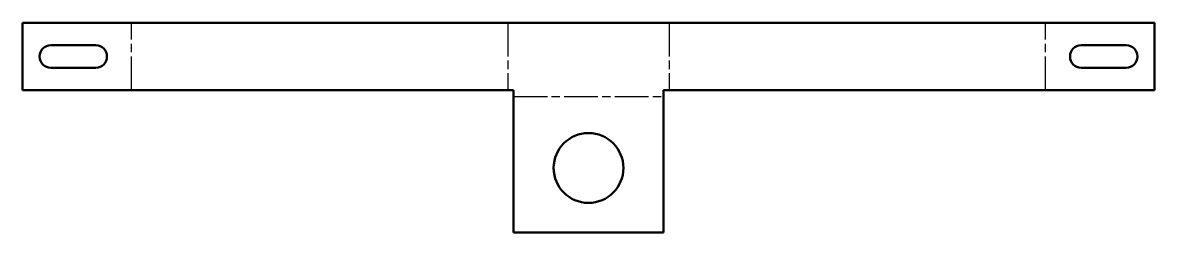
# Model space of a CAD drawing. Header units: millimetres. Extents: x -24 to 177, y -180 to -143.
import ezdxf

# ---------------------------------------------------------------- set-up
doc = ezdxf.new("R2010")
doc.units = ezdxf.units.MM
doc.linetypes.add('Chain', pattern=[13.68, 9.12, -1.14, 2.28, -1.14])
doc.layers.add('Bend Centerline (ISO)', color=7, linetype='Chain', lineweight=25)
doc.layers.add('Visible (ISO)', color=7, linetype='Continuous', lineweight=50)

# ---------------------------------------------------------------- blocks, each defined once
blk = doc.blocks.new('2DOF-150-17-SIND-01_Chapa soporte Inductivo 2_VIEW85')
at = {"layer": 'Bend Centerline (ISO)', "ltscale": 0.657895}
for p, q in [((-81.28, 6.63), (-81.28, 18.63)), ((-14.33, 18.63), (-14.33, 6.63)), ((14.33, 18.63), (14.33, 6.63)), ((81.28, 6.63), (81.28, 18.63)), ((-13.32, 5.5), (13.32, 5.5))]:
    blk.add_line(p, q, dxfattribs=at)
at = {"layer": 'Visible (ISO)'}
for p, q in [((-100.61, 6.63), (-100.61, 18.63)), ((-100.61, 18.63), (100.61, 18.63)), ((100.61, 18.63), (100.61, 6.63)), ((-95.61, 14.63), (-87.61, 14.63)), ((87.61, 14.63), (95.61, 14.63)), ((-87.61, 10.63), (-95.61, 10.63)), ((95.61, 10.63), (87.61, 10.63)), ((-13.32, 6.63), (-100.61, 6.63)), ((-13.32, -18.63), (-13.32, 6.63)), ((13.32, 6.63), (100.61, 6.63)), ((13.32, 6.63), (13.32, -18.63)), ((13.32, -18.63), (-13.32, -18.63))]:
    blk.add_line(p, q, dxfattribs=at)
blk.add_circle((0, -7.19), 6.2, dxfattribs=at)
at = {"layer": 'Visible (ISO)', "extrusion": (0, 0, -1)}
for centre, start, end in [((95.61, 12.63), 270, 90), ((87.61, 12.63), 90, 270), ((-87.61, 12.63), 270, 90), ((-95.61, 12.63), 90, 270)]:
    blk.add_arc(centre, 2, start, end, dxfattribs=at)

msp = doc.modelspace()

# ---------------------------------------------------------------- block references
msp.add_blockref('2DOF-150-17-SIND-01_Chapa soporte Inductivo 2_VIEW85', (76.17, -161.86))

doc.saveas('drawing.dxf')
